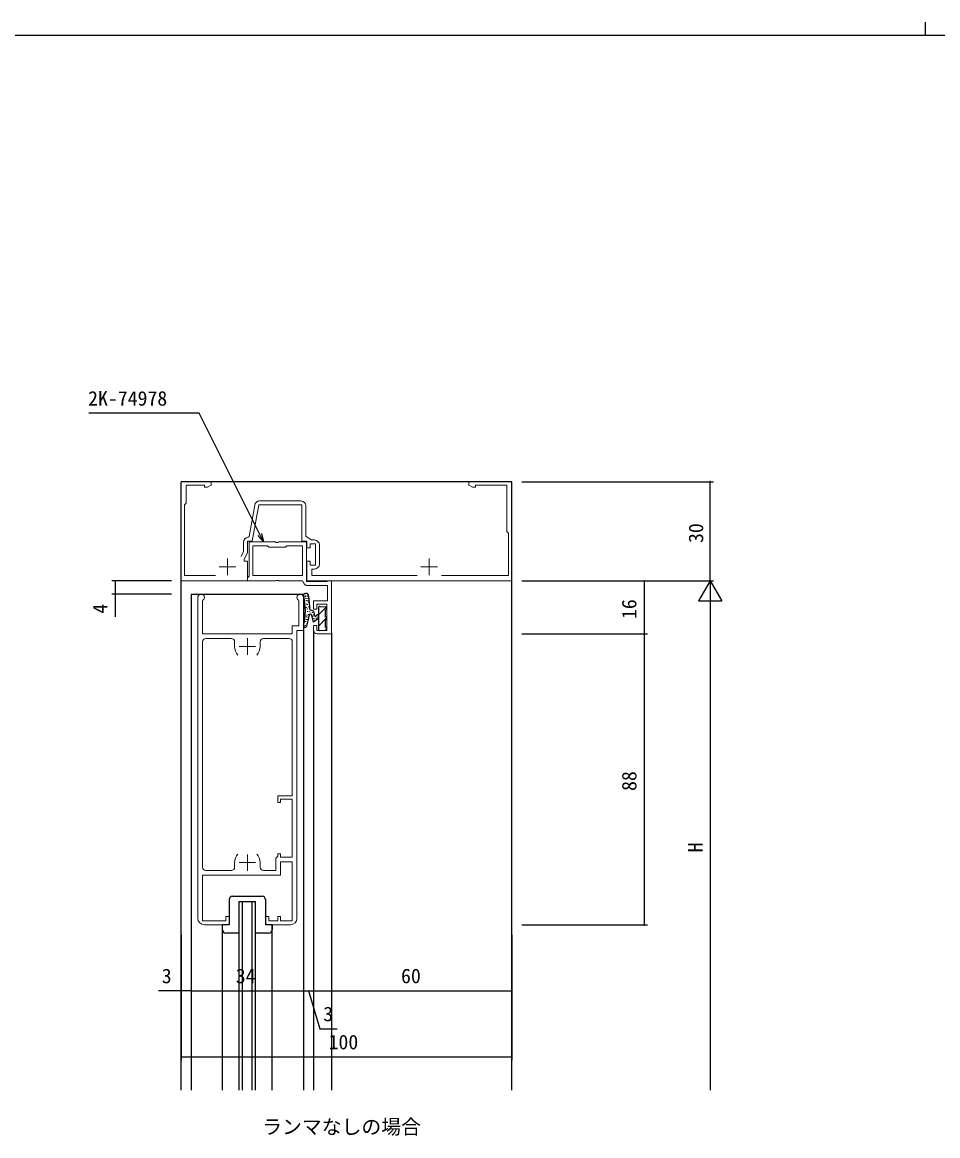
# Model space of a CAD drawing. Units: millimetres, scale not verified. Extents: x -567 to 567, y -403 to 403.
# Drawn here: x -285.8 to -8.9, y 66.2 to 403 of the extents above; entities that cross this region are included whole.
import ezdxf
from ezdxf.enums import TextEntityAlignment as Align

# ---------------------------------------------------------------- set-up
doc = ezdxf.new("R2010")
doc.units = ezdxf.units.MM
doc.header["$LTSCALE"] = 2
for name, color, linetype in [('0-1_USER1', 3, 'Continuous'), ('0-3_YKK_12', 2, 'Continuous'), ('0-4_YKK_13', 4, 'Continuous'), ('0-6_YKK_D', 6, 'Continuous'), ('0-7_YKK_ZWAK', 7, 'Continuous')]:
    doc.layers.add(name, color=color, linetype=linetype)
doc.layers.add('0-2_YKK_11', color=7, linetype='Continuous', lineweight=18)
doc.styles.add('ＭＳ ゴシック', font='')
doc.styles.get('ＭＳ ゴシック').set_extended_font_data('MS Gothic')

msp = doc.modelspace()

# ---------------------------------------------------------------- linework, layer by layer
at = {"layer": '0-2_YKK_11'}
for p, q in [((-201.5, 258.2), (-214.009, 258.2)), ((-195.9, 239.1), (-195.9, 244.9)), ((-232.7, 132), (-232.7, 229)), ((-231.3, 215.6), (-231.3, 147.4)), ((-222.55, 216.6), (-230.3, 216.6)), ((-221.55, 214.2), (-221.55, 215.6)), ((-213.85, 215.6), (-213.85, 214.2)), ((-205.1, 216.6), (-212.85, 216.6)), ((-196.7, 218), (-192.3, 218)), ((-221.55, 147.4), (-221.55, 148.8)), ((-213.85, 148.8), (-213.85, 147.4)), ((-230.3, 146.4), (-222.55, 146.4))]:
    msp.add_line(p, q, dxfattribs=at)
at = {"layer": '0-2_YKK_11', "color": 2}
for p, q in [((-223.7, 240.8), (-223.7, 235.8)), ((-162.7, 240.8), (-162.7, 235.8)), ((-226.2, 238.3), (-221.2, 238.3)), ((-165.2, 238.3), (-160.2, 238.3)), ((-217.7, 216.7), (-217.7, 211.7)), ((-220.2, 214.2), (-215.2, 214.2)), ((-220.2, 148.8), (-215.2, 148.8)), ((-217.7, 151.3), (-217.7, 146.3))]:
    msp.add_line(p, q, dxfattribs=at)
at = {"layer": '0-2_YKK_11'}
for points in [[(-227.384, 235.6), (-236.7, 235.6), (-236.7, 257), (-236.2, 257.5), (-236.2, 263), (-230.7, 263), (-230.7, 262.37), (-229.791, 262.37), (-228.7, 263), (-228.7, 264), (-237.7, 264), (-237.7, 234), (-217.7, 234), (-217.7, 240), (-218.7, 240), (-218.7, 240.5), (-217.7, 242.645), (-217.7, 246), (-216.2, 246), (-214.26, 257), (-201.2, 257), (-201.2, 246), (-199.7, 246), (-199.7, 244), (-198.7, 244), (-198.7, 245.2), (-197.1, 245.2), (-197.1, 238.8), (-198.7, 238.8), (-198.7, 240), (-199.7, 240), (-199.7, 234), (-137.7, 234), (-137.7, 264), (-150.7, 264), (-150.7, 263), (-149.609, 262.37), (-148.7, 262.37), (-148.7, 263), (-139.2, 263)], [(-139.2, 263), (-139.2, 249), (-138.7, 248.5), (-138.7, 235.6), (-159.016, 235.6)], [(-215.486, 256.96), (-217.163, 247.447), (-217.449, 247.199)], [(-197.4, 246.4), (-198.429, 246.4), (-200, 247.5), (-200, 256.7)], [(-218.9, 245.7), (-218.9, 242.911), (-219.606, 241.396)], [(-192.3, 218), (-192.3, 234), (-193.5, 234), (-193.7, 233.8), (-199.8, 233.8), (-199.8, 245.8), (-208.242, 245.8), (-208.425, 245.68), (-208.975, 245.68), (-209.158, 245.8), (-217.2, 245.8), (-217.2, 235.4), (-217.4, 235.2), (-217.7, 234.9), (-217.7, 234), (-209.158, 234), (-208.975, 234.12), (-208.425, 234.12), (-208.242, 234), (-201, 234), (-200.481, 233.1)], [(-166.384, 235.6), (-198.2, 235.6), (-198.2, 237.6), (-197.4, 237.6)], [(-199.615, 232.6), (-193.5, 232.6), (-193.5, 228), (-197.7, 228), (-197.7, 225.5), (-196.7, 225.5), (-196.7, 227), (-193.7, 227), (-193.7, 219), (-196.7, 219), (-196.7, 220.5), (-197.7, 220.5), (-197.7, 219)], [(-231.162, 228.157), (-231.3, 227.905), (-231.3, 218), (-204.1, 218), (-204.1, 220.4), (-202.1, 220.4), (-202.1, 227.905), (-202.238, 228.157)], [(-200.7, 229), (-200.7, 219), (-202.7, 219), (-202.7, 132)], [(-212.85, 146.4), (-209.1, 146.4), (-209.1, 150.1), (-208.8, 150.4), (-208.5, 150.7), (-208.5, 151.5), (-207.7, 151.5), (-207.7, 150.4), (-204.1, 150.4), (-204.1, 168), (-207.7, 168), (-207.7, 167), (-208.5, 167), (-208.5, 169), (-204.1, 169), (-204.1, 215.6)], [(-204.7, 130), (-212.2, 130), (-212.2, 132.5), (-211.2, 132.5), (-211.2, 131.2), (-208.5, 131.2), (-208.5, 132.5), (-207.7, 132.5), (-207.7, 131.2), (-204.1, 131.2), (-204.1, 149), (-207.7, 149), (-207.7, 145), (-231.3, 145), (-231.3, 131.2), (-224.2, 131.2), (-224.2, 132.5), (-223.2, 132.5), (-223.2, 130), (-230.7, 130)]]:
    msp.add_lwpolyline(points, dxfattribs=at)
msp.add_lwpolyline([(-216, 235.6), (-201, 235.6), (-201, 244.6), (-205.8, 244.6), (-206.2, 244.2), (-211.2, 244.2), (-211.6, 244.6), (-216, 244.6)], close=True, dxfattribs=at)
for centre, radius, start, end in [((-214.009, 256.7), 1.5, 90.00001, 169.99999), ((-201.5, 256.7), 1.5, 0.00001, 89.99999), ((-217.4, 245.7), 1.5, 91.87261, 180), ((-197.4, 244.9), 1.5, 0.00001, 89.99999), ((-197.4, 239.1), 1.5, 270.00001, 359.99999), ((-199.615, 233.6), 1, 209.99998, 270), ((-231.7, 229), 1, 302.57804, 180), ((-201.7, 229), 1, 359.99995, 237.41928), ((-196.7, 219), 1, 180.00002, 270), ((-230.3, 215.6), 1, 90.00001, 179.99999), ((-222.55, 215.6), 1, 359.99912, 90.00002), ((-212.85, 215.6), 1, 90.00001, 179.99999), ((-205.1, 215.6), 1, 0.00001, 89.99999), ((-217.7, 214.2), 3.85, 180.00001, 222.53691), ((-217.7, 214.2), 3.85, 180.00001, 222.53691), ((-217.7, 214.2), 3.85, 317.46264, 360), ((-217.7, 148.8), 3.85, 137.46454, 180.00001), ((-217.7, 148.8), 3.85, 359.99999, 42.53654), ((-230.3, 147.4), 1, 180.00001, 269.99999), ((-222.55, 147.4), 1, 270.00001, 359.99913), ((-212.85, 147.4), 1, 180.00001, 269.99999), ((-230.7, 132), 2, 180.00001, 269.99999), ((-204.7, 132), 2, 270, 359.99958)]:
    msp.add_arc(centre, radius, start, end, dxfattribs=at)
at = {"layer": '0-3_YKK_12'}
for p, q in [((-137.7, 264), (-237.7, 264)), ((-237.7, 80), (-237.7, 264)), ((-137.7, 80), (-137.7, 264)), ((-234.7, 230), (-200.7, 230)), ((-234.7, 230), (-234.7, 80)), ((-200.7, 230), (-200.7, 80)), ((-197.7, 219), (-197.7, 80)), ((-192.3, 218.3), (-192.3, 80)), ((-220.2, 80), (-220.2, 137)), ((-219.2, 80), (-219.2, 137)), ((-216.2, 80), (-216.2, 137)), ((-215.2, 80), (-215.2, 137)), ((-225.2, 80), (-225.2, 130)), ((-210.2, 80), (-210.2, 130))]:
    msp.add_line(p, q, dxfattribs=at)
at = {"layer": '0-4_YKK_13'}
for p, q in [((-200.29, 229.274), (-200.29, 229.074)), ((-200.117, 229.637), (-200.117, 229.437)), ((-199.564, 229.516), (-199.564, 229.316)), ((-200.013, 228.791), (-200.013, 228.591)), ((-199.91, 226.025), (-199.91, 225.825)), ((-199.875, 228.203), (-199.875, 228.003)), ((-199.772, 227.079), (-199.772, 226.879)), ((-199.581, 226.941), (-199.581, 226.741)), ((-199.564, 225.714), (-199.564, 225.514)), ((-199.53, 228.134), (-199.53, 227.934)), ((-199.46, 228.791), (-199.46, 228.591)), ((-199.184, 227.702), (-199.184, 227.502)), ((-199.184, 226.284), (-199.184, 226.084)), ((-193.875, 226.075), (-196.2, 223.75)), ((-196.2, 225.796), (-196.2, 219.496)), ((-195.667, 226.294), (-194.167, 226.194)), ((-199.944, 222.447), (-199.944, 222.247)), ((-199.875, 223.242), (-199.875, 223.042)), ((-199.668, 223.761), (-199.668, 223.561)), ((-199.599, 222.396), (-199.599, 222.196)), ((-199.53, 224.833), (-199.53, 224.633)), ((-199.391, 223.156), (-199.391, 222.956)), ((-199.201, 223.917), (-199.201, 223.717)), ((-198.907, 224.763), (-198.907, 224.563)), ((-198.84, 225.395), (-197.62, 224.815)), ((-197.69, 221.549), (-198.23, 223.624)), ((-198.112, 224.521), (-198.112, 224.321)), ((-197.853, 223.45), (-197.853, 223.25)), ((-196.2, 222.646), (-197.69, 221.549)), ((-197.663, 223.899), (-197.663, 223.699)), ((-197.22, 223.281), (-197.62, 224.815)), ((-197.594, 222.741), (-197.594, 222.541)), ((-197.22, 223.281), (-196.2, 224.031)), ((-196.902, 222.828), (-196.902, 222.628)), ((-196.522, 223.191), (-196.522, 222.991)), ((-193.733, 222.823), (-196.2, 220.356)), ((-194.2, 225.196), (-194.2, 223.146)), ((-200.221, 220.667), (-200.221, 220.467)), ((-200.117, 221.808), (-200.117, 221.608)), ((-199.668, 221.099), (-199.668, 220.899)), ((-197.283, 222.205), (-197.283, 222.005)), ((-195.667, 218.997), (-194.167, 219.097)), ((-194.2, 222.146), (-194.2, 220.096)), ((-193.726, 219.435), (-194.04, 219.122)), ((-222.2, 138.6), (-213.2, 138.6)), ((-223.2, 137.6), (-223.2, 130)), ((-215.2, 127.5), (-215.2, 137)), ((-212.2, 137.6), (-212.2, 130)), ((-225.2, 128.5), (-225.2, 130)), ((-223.2, 130), (-225.2, 130)), ((-210.2, 130), (-212.2, 130)), ((-210.2, 130), (-210.2, 128.5)), ((-220.2, 127.5), (-224.2, 127.5)), ((-211.2, 127.5), (-215.2, 127.5))]:
    msp.add_line(p, q, dxfattribs=at)
msp.add_lwpolyline([(-220.2, 127.5), (-220.2, 137), (-215.2, 137)], dxfattribs=at)
for centre, radius, start, end in [((-199.956, 229.523), 0.75, 11.96352, 194.01256), ((-218.149, 224.984), 18, 345.98979, 14.0103), ((-216.831, 225.947), 18, 358.24433, 11.9669), ((-195.7, 225.796), 0.5, 86.19407, 180), ((-194.2, 225.696), 0.5, 270, 90), ((-216.831, 225.947), 18, 341.78259, 352.43597), ((-198.604, 223.526), 0.387, 14.59228, 172.43503), ((-194.2, 222.646), 0.5, 270, 90), ((-200.199, 220.505), 0.5, 165.98921, 338.21571), ((-195.7, 219.496), 0.5, 180, 273.80593), ((-194.2, 219.596), 0.5, 270, 90), ((-222.2, 137.6), 1, 90, 180), ((-213.2, 137.6), 1, 0, 90), ((-224.2, 128.5), 1, 180, 270), ((-211.2, 128.5), 1, 270, 0)]:
    msp.add_arc(centre, radius, start, end, dxfattribs=at)
at = {"layer": '0-6_YKK_D'}
for p, q in [((-134.7, 264), (-76.7, 264)), ((-77.7, 234), (-77.7, 264)), ((-240.7, 234), (-258.7, 234)), ((-134.7, 234), (-96.7, 234)), ((-134.7, 234), (-76.7, 234)), ((-134.7, 234), (-76.7, 234)), ((-97.7, 234), (-97.7, 217.999)), ((-77.7, 234), (-81.2, 227.938)), ((-77.7, 234), (-74.2, 227.938)), ((-77.7, 234), (-77.7, 221.876)), ((-240.7, 230), (-258.7, 230)), ((-81.2, 227.938), (-74.2, 227.938)), ((-77.7, 227), (-77.7, 80)), ((-134.7, 217.999), (-96.7, 217.999)), ((-134.7, 217.999), (-96.7, 217.999)), ((-97.7, 217.999), (-97.7, 130)), ((-134.7, 130), (-96.7, 130)), ((-237.7, 127), (-237.7, 89)), ((-237.7, 127), (-237.7, 109)), ((-234.7, 127), (-234.7, 109)), ((-234.7, 127), (-234.7, 109)), ((-200.7, 127), (-200.7, 109)), ((-200.7, 127), (-200.7, 109)), ((-197.7, 127), (-197.7, 109)), ((-197.7, 127), (-197.7, 109)), ((-137.7, 127), (-137.7, 89)), ((-137.7, 127), (-137.7, 109)), ((-234.7, 110), (-200.7, 110)), ((-200.7, 110), (-197.7, 110)), ((-197.7, 110), (-137.7, 110)), ((-237.7, 90), (-137.7, 90))]:
    msp.add_line(p, q, dxfattribs=at)
for points in [[(-212.861, 245.8), (-213.978, 248.037), (-232.294, 284.71), (-265.674, 284.71)], [(-213.379, 248.336), (-212.861, 245.8), (-214.578, 247.737)], [(-257.7, 234), (-257.7, 230), (-257.7, 223.1)], [(-234.7, 110), (-237.7, 110), (-244.6, 110)], [(-199.2, 110), (-195.75, 98.5), (-190.55, 98.5)]]:
    msp.add_lwpolyline(points, dxfattribs=at)
for centre, start, end in [((-77.7, 264), 90, 270), ((-77.7, 264), 270, 90), ((-257.7, 234), 90, 270), ((-257.7, 234), 270, 90), ((-97.7, 234), 90, 270), ((-97.7, 234), 270, 90), ((-257.7, 230), 90, 270), ((-257.7, 230), 270, 90), ((-97.7, 217.999), 90, 270), ((-97.7, 217.999), 90, 270), ((-97.7, 217.999), 270, 90), ((-97.7, 217.999), 270, 90), ((-97.7, 130), 90, 270), ((-97.7, 130), 270, 90), ((-237.7, 110), 0, 180), ((-237.7, 110), 180, 0), ((-234.7, 110), 0, 180), ((-234.7, 110), 0, 180), ((-234.7, 110), 180, 0), ((-234.7, 110), 180, 0), ((-200.7, 110), 0, 180), ((-200.7, 110), 0, 180), ((-200.7, 110), 180, 0), ((-200.7, 110), 180, 0), ((-197.7, 110), 0, 180), ((-197.7, 110), 0, 180), ((-197.7, 110), 180, 0), ((-197.7, 110), 180, 0), ((-137.7, 110), 0, 180), ((-137.7, 110), 180, 0), ((-237.7, 90), 0, 180), ((-237.7, 90), 180, 0), ((-137.7, 90), 0, 180), ((-137.7, 90), 180, 0)]:
    msp.add_arc(centre, 0.106, start, end, dxfattribs=at)
at = {"layer": '0-7_YKK_ZWAK'}
for p, q in [((-12.68, 403), (-12.68, 399)), ((537.3, 399), (-562.7, 399))]:
    msp.add_line(p, q, dxfattribs=at)

# ---------------------------------------------------------------- texts
at = {"layer": '0-1_USER1', "style": 'ＭＳ ゴシック'}
msp.add_text('ランマなしの場合', height=4.399, dxfattribs=at).set_placement((-213.216, 65.365), align=Align.BOTTOM_LEFT)
at = {"layer": '0-6_YKK_D', "style": 'ＭＳ ゴシック'}
for s, p in [('2K-74978', (-265.874, 285.71)), ('3', (-243.6, 111)), ('34', (-221.22, 111)), ('60', (-171.22, 111)), ('3', (-194.75, 99.5)), ('100', (-193.14, 91))]:
    msp.add_text(s, height=4.399, dxfattribs=at).set_placement(p, align=Align.BOTTOM_LEFT)
for s, p in [('30', (-78.5, 245.48)), ('4', (-258.7, 224.1)), ('16', (-98.7, 222.48)), ('88', (-98.7, 170.48)), ('H', (-78.7, 151.9))]:
    msp.add_text(s, height=4.399, rotation=90, dxfattribs=at).set_placement(p, align=Align.BOTTOM_LEFT)

doc.saveas('drawing.dxf')
